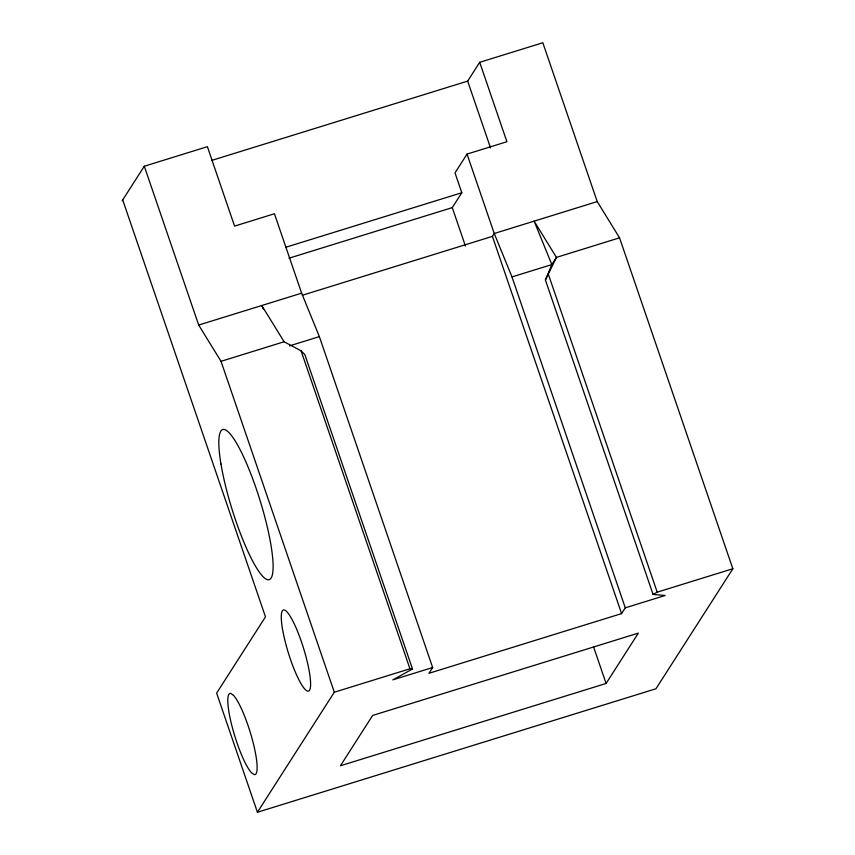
<?xml version="1.0" encoding="UTF-8"?>
<svg xmlns="http://www.w3.org/2000/svg" width="855" height="855" viewBox="0 0 855 855"><rect width="100%" height="100%" fill="white"/><g stroke="black" fill="none" stroke-linecap="round" stroke-linejoin="round"><path stroke-width="1.28" d="M122.158 200.775L144.292 166.233L207.391 146.686L234.58 226.105L274.444 213.75L301.633 293.169L319.364 336.624L432.662 667.531L428.975 673.291L621.585 613.601L625.283 607.841L665.137 595.486L653.081 594.449L545.404 279.97L551.838 264.58L556.445 257.387L619.544 237.829L732.842 568.746L655.956 688.767L257.419 812.25L216.636 693.127L265.478 616.861L122.703 199.91M545.404 279.97L556.445 257.387L534.119 221.146L551.838 264.58L511.985 276.924L494.243 233.501L467.044 154.082L506.908 141.727L479.708 62.308L542.829 42.75L597.228 201.588L619.544 237.829M211.89 160.366L467.664 81.107L479.708 62.308M467.044 154.082L455.01 172.892L461.807 192.738L452.274 207.615L288.99 258.21M606.088 683.466L638.332 633.128L372.662 715.432L340.418 765.77L606.088 683.466L593.637 647.107M302.339 295.264L492.405 236.375L494.243 233.501L597.228 201.588M257.419 812.25L334.316 692.229L409.951 668.792L412.495 669.005L304.818 354.526L301.099 350.86L284.116 341.765L261.79 305.513L263.265 309.136M412.495 669.005L392.808 679.875L432.662 667.531M653.081 594.449L657.206 592.173L732.842 568.746M285.666 247.309L461.807 192.738M144.292 166.233L198.691 325.06L301.633 293.169M198.691 325.06L221.018 361.323L284.116 341.765M289.471 345.88L319.364 336.624M548.354 274.241L657.206 592.173M467.664 81.107L490.556 147.936M511.985 276.924L625.283 607.841M492.405 236.375L621.585 613.601M452.274 207.615L465.451 246.08M301.099 350.86L409.951 668.792M221.018 361.323L334.316 692.229M233.458 695.318L230.775 693.426A42.472 7.941 72.8 0 0 232.154 726.803A42.472 7.941 72.8 0 0 251.477 772.728L254.17 774.609A42.472 7.941 72.8 0 0 252.781 741.242A42.472 7.941 72.8 0 0 233.458 695.318M282.417 628.553A42.472 7.941 72.8 0 0 307.64 691.118A42.472 7.941 72.8 0 0 297.764 631.898A42.472 7.941 72.8 0 0 282.417 628.553M220.964 463.987A78.575 14.685 72.8 0 0 267.636 579.711A78.575 14.685 72.8 0 0 249.361 470.165A78.575 14.685 72.8 0 0 220.964 463.987"/></g></svg>
